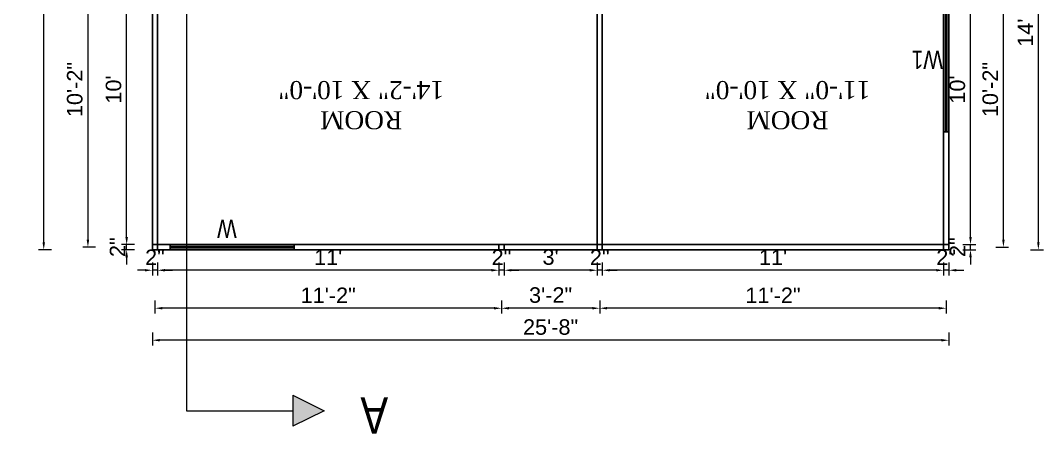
# Model space of a CAD drawing. Header units: inches. Extents: x 367408 to 389323, y -53247 to -41521.
# Drawn here: x 379459.4 to 379855, y -51560.5 to -51400.6 of the extents above; entities that cross this region are included whole.
import ezdxf

# ---------------------------------------------------------------- set-up
doc = ezdxf.new("R2010")
doc.units = ezdxf.units.IN
doc.header["$LTSCALE"] = 2
doc.header["$MEASUREMENT"] = 0
doc.header["$PDMODE"] = 34
doc.layers.get('0').update_dxf_attribs({"linetype": 'CONTINUOUS'})
doc.layers.get('DEFPOINTS').update_dxf_attribs({"color": 141, "linetype": 'CONTINUOUS'})
doc.layers.add('OUTLINE', color=1, linetype='CONTINUOUS', lineweight=25)
doc.layers.add('steps', color=253, linetype='CONTINUOUS', lineweight=20)
doc.styles.add('Lettring Text', font='arial.ttf')
doc.styles.get("Standard").update_dxf_attribs({"font": 'ARIALN.TTF'})
doc.dimstyles.new('Copy of Standard', dxfattribs={"dimtxt": 6, "dimasz": 2.875, "dimexe": 2, "dimexo": 4, "dimgap": 2, "dimtad": 1, "dimdec": 0, "dimrnd": 1, "dimzin": 0, "dimdsep": 46, "dimlunit": 4, "dimtxsty": 'Lettring Text', "dimcen": 0.1, "dimclrd": 7, "dimclre": 7, "dimclrt": 7, "dimazin": 0, "dimtfac": 0.645, "dimtdec": 0, "dimtmove": 1, "dimatfit": 0, "dimfxl": 3, "dimfxlon": 1, "dimtfillclr": 256, "dimtolj": 1, "dimtzin": 0, "dimlwd": -1, "dimlwe": -1, "dimarcsym": 2})

# ---------------------------------------------------------------- blocks, each defined once
blk = doc.blocks.new('*D1209')
at = {"layer": 'DEFPOINTS', "color": 0, "ltscale": 0.5, "transparency": 16777216}
for p in [(379816.38, -51489.36), (379818.38, -51489.36), (379816.38, -51497.29)]:
    blk.add_point(p, dxfattribs=at)
at = {"layer": 'steps', "color": 7, "ltscale": 0.5, "transparency": 16777216}
for p, q in [((379816.38, -51494.29), (379816.38, -51499.29)), ((379818.38, -51494.29), (379818.38, -51499.29)), ((379813.5, -51497.29), (379810.63, -51497.29)), ((379818.38, -51497.29), (379816.38, -51497.29)), ((379821.25, -51497.29), (379824.13, -51497.29))]:
    blk.add_line(p, q, dxfattribs=at)
for points in [[(379813.5, -51496.82), (379813.5, -51497.77), (379816.38, -51497.29)], [(379821.25, -51496.82), (379821.25, -51497.77), (379818.38, -51497.29)]]:
    blk.add_solid(points, dxfattribs=at)
at = {"layer": 'steps', "color": 7, "ltscale": 0.5, "transparency": 16777216, "insert": (379817.33, -51492.28), "char_height": 6, "attachment_point": 5, "style": 'Lettring Text'}
blk.add_mtext('\\A1;2"', dxfattribs=at)
blk = doc.blocks.new('*D1210')
at = {"layer": 'DEFPOINTS', "color": 0, "ltscale": 0.5, "transparency": 16777216}
for p in [(379684.38, -51489.36), (379816.38, -51489.36), (379684.38, -51497.29)]:
    blk.add_point(p, dxfattribs=at)
at = {"layer": 'steps', "color": 7, "ltscale": 0.5, "transparency": 16777216}
for p, q in [((379684.38, -51494.29), (379684.38, -51499.29)), ((379816.38, -51494.29), (379816.38, -51499.29)), ((379813.5, -51497.29), (379687.25, -51497.29))]:
    blk.add_line(p, q, dxfattribs=at)
for points in [[(379687.25, -51496.82), (379687.25, -51497.77), (379684.38, -51497.29)], [(379813.5, -51496.82), (379813.5, -51497.77), (379816.38, -51497.29)]]:
    blk.add_solid(points, dxfattribs=at)
at = {"layer": 'steps', "color": 7, "ltscale": 0.5, "transparency": 16777216, "insert": (379750.38, -51492.28), "char_height": 6, "attachment_point": 5, "style": 'Lettring Text'}
blk.add_mtext("\\A1;11'", dxfattribs=at)
blk = doc.blocks.new('*D1211')
at = {"layer": 'DEFPOINTS', "color": 0, "ltscale": 0.5, "transparency": 16777216}
for p in [(379682.38, -51489.36), (379684.38, -51489.36), (379682.38, -51497.29)]:
    blk.add_point(p, dxfattribs=at)
at = {"layer": 'steps', "color": 7, "ltscale": 0.5, "transparency": 16777216}
for p, q in [((379682.38, -51494.29), (379682.38, -51499.29)), ((379684.38, -51494.29), (379684.38, -51499.29)), ((379679.5, -51497.29), (379676.63, -51497.29)), ((379684.38, -51497.29), (379682.38, -51497.29)), ((379687.25, -51497.29), (379690.13, -51497.29))]:
    blk.add_line(p, q, dxfattribs=at)
for points in [[(379679.5, -51496.82), (379679.5, -51497.77), (379682.38, -51497.29)], [(379687.25, -51496.82), (379687.25, -51497.77), (379684.38, -51497.29)]]:
    blk.add_solid(points, dxfattribs=at)
at = {"layer": 'steps', "color": 7, "ltscale": 0.5, "transparency": 16777216, "insert": (379683.38, -51492.28), "char_height": 6, "attachment_point": 5, "style": 'Lettring Text'}
blk.add_mtext('\\A1;2"', dxfattribs=at)
blk = doc.blocks.new('*D1212')
at = {"layer": 'DEFPOINTS', "color": 0, "ltscale": 0.5, "transparency": 16777216}
for p in [(379646.38, -51489.36), (379682.38, -51489.36), (379646.38, -51497.29)]:
    blk.add_point(p, dxfattribs=at)
at = {"layer": 'steps', "color": 7, "ltscale": 0.5, "transparency": 16777216}
for p, q in [((379646.38, -51494.29), (379646.38, -51499.29)), ((379682.38, -51494.29), (379682.38, -51499.29)), ((379679.5, -51497.29), (379649.25, -51497.29))]:
    blk.add_line(p, q, dxfattribs=at)
for points in [[(379649.25, -51496.82), (379649.25, -51497.77), (379646.38, -51497.29)], [(379679.5, -51496.82), (379679.5, -51497.77), (379682.38, -51497.29)]]:
    blk.add_solid(points, dxfattribs=at)
at = {"layer": 'steps', "color": 7, "ltscale": 0.5, "transparency": 16777216, "insert": (379664.38, -51492.23), "char_height": 6, "attachment_point": 5, "style": 'Lettring Text'}
blk.add_mtext("\\A1;3'", dxfattribs=at)
blk = doc.blocks.new('*D1213')
at = {"layer": 'DEFPOINTS', "color": 0, "ltscale": 0.5, "transparency": 16777216}
for p in [(379644.38, -51489.36), (379646.38, -51489.36), (379644.38, -51497.29)]:
    blk.add_point(p, dxfattribs=at)
at = {"layer": 'steps', "color": 7, "ltscale": 0.5, "transparency": 16777216}
for p, q in [((379644.38, -51494.29), (379644.38, -51499.29)), ((379646.38, -51494.29), (379646.38, -51499.29)), ((379641.5, -51497.29), (379638.63, -51497.29)), ((379646.38, -51497.29), (379644.38, -51497.29)), ((379649.25, -51497.29), (379652.13, -51497.29))]:
    blk.add_line(p, q, dxfattribs=at)
for points in [[(379641.5, -51496.82), (379641.5, -51497.77), (379644.38, -51497.29)], [(379649.25, -51496.82), (379649.25, -51497.77), (379646.38, -51497.29)]]:
    blk.add_solid(points, dxfattribs=at)
at = {"layer": 'steps', "color": 7, "ltscale": 0.5, "transparency": 16777216, "insert": (379645.38, -51492.28), "char_height": 6, "attachment_point": 5, "style": 'Lettring Text'}
blk.add_mtext('\\A1;2"', dxfattribs=at)
blk = doc.blocks.new('*D1214')
at = {"layer": 'DEFPOINTS', "color": 0, "ltscale": 0.5, "transparency": 16777216}
for p in [(379512.38, -51489.36), (379644.38, -51489.36), (379512.38, -51497.29)]:
    blk.add_point(p, dxfattribs=at)
at = {"layer": 'steps', "color": 7, "ltscale": 0.5, "transparency": 16777216}
for p, q in [((379512.38, -51494.29), (379512.38, -51499.29)), ((379644.38, -51494.29), (379644.38, -51499.29)), ((379641.5, -51497.29), (379515.25, -51497.29))]:
    blk.add_line(p, q, dxfattribs=at)
for points in [[(379515.25, -51496.82), (379515.25, -51497.77), (379512.38, -51497.29)], [(379641.5, -51496.82), (379641.5, -51497.77), (379644.38, -51497.29)]]:
    blk.add_solid(points, dxfattribs=at)
at = {"layer": 'steps', "color": 7, "ltscale": 0.5, "transparency": 16777216, "insert": (379578.38, -51492.28), "char_height": 6, "attachment_point": 5, "style": 'Lettring Text'}
blk.add_mtext("\\A1;11'", dxfattribs=at)
blk = doc.blocks.new('*D1215')
at = {"layer": 'DEFPOINTS', "color": 0, "ltscale": 0.5, "transparency": 16777216}
for p in [(379510.38, -51489.36), (379512.38, -51489.36), (379510.38, -51497.29)]:
    blk.add_point(p, dxfattribs=at)
at = {"layer": 'steps', "color": 7, "ltscale": 0.5, "transparency": 16777216}
for p, q in [((379510.38, -51494.29), (379510.38, -51499.29)), ((379512.38, -51494.29), (379512.38, -51499.29)), ((379507.5, -51497.29), (379504.63, -51497.29)), ((379512.38, -51497.29), (379510.38, -51497.29)), ((379515.25, -51497.29), (379518.13, -51497.29))]:
    blk.add_line(p, q, dxfattribs=at)
for points in [[(379507.5, -51496.82), (379507.5, -51497.77), (379510.38, -51497.29)], [(379515.25, -51496.82), (379515.25, -51497.77), (379512.38, -51497.29)]]:
    blk.add_solid(points, dxfattribs=at)
at = {"layer": 'steps', "color": 7, "ltscale": 0.5, "transparency": 16777216, "insert": (379511.38, -51492.28), "char_height": 6, "attachment_point": 5, "style": 'Lettring Text'}
blk.add_mtext('\\A1;2"', dxfattribs=at)
blk = doc.blocks.new('*D1216')
at = {"layer": 'DEFPOINTS', "color": 0, "ltscale": 0.5, "transparency": 16777216}
for p in [(379683.38, -51488.36), (379817.38, -51488.36), (379683.38, -51511.99)]:
    blk.add_point(p, dxfattribs=at)
at = {"layer": 'steps', "color": 7, "ltscale": 0.5, "transparency": 16777216}
for p, q in [((379683.38, -51508.99), (379683.38, -51513.99)), ((379817.38, -51508.99), (379817.38, -51513.99)), ((379814.5, -51511.99), (379686.25, -51511.99))]:
    blk.add_line(p, q, dxfattribs=at)
for points in [[(379686.25, -51511.51), (379686.25, -51512.47), (379683.38, -51511.99)], [(379814.5, -51511.51), (379814.5, -51512.47), (379817.38, -51511.99)]]:
    blk.add_solid(points, dxfattribs=at)
at = {"layer": 'steps', "color": 7, "ltscale": 0.5, "transparency": 16777216, "insert": (379750.38, -51506.98), "char_height": 6, "attachment_point": 5, "style": 'Lettring Text'}
blk.add_mtext('\\A1;11\'-2"', dxfattribs=at)
blk = doc.blocks.new('*D1217')
at = {"layer": 'DEFPOINTS', "color": 0, "ltscale": 0.5, "transparency": 16777216}
for p in [(379645.38, -51488.36), (379683.38, -51488.36), (379645.38, -51511.99)]:
    blk.add_point(p, dxfattribs=at)
at = {"layer": 'steps', "color": 7, "ltscale": 0.5, "transparency": 16777216}
for p, q in [((379645.38, -51508.99), (379645.38, -51513.99)), ((379683.38, -51508.99), (379683.38, -51513.99)), ((379680.5, -51511.99), (379648.25, -51511.99))]:
    blk.add_line(p, q, dxfattribs=at)
for points in [[(379648.25, -51511.51), (379648.25, -51512.47), (379645.38, -51511.99)], [(379680.5, -51511.51), (379680.5, -51512.47), (379683.38, -51511.99)]]:
    blk.add_solid(points, dxfattribs=at)
at = {"layer": 'steps', "color": 7, "ltscale": 0.5, "transparency": 16777216, "insert": (379664.38, -51506.93), "char_height": 6, "attachment_point": 5, "style": 'Lettring Text'}
blk.add_mtext('\\A1;3\'-2"', dxfattribs=at)
blk = doc.blocks.new('*D1218')
at = {"layer": 'DEFPOINTS', "color": 0, "ltscale": 0.5, "transparency": 16777216}
for p in [(379511.38, -51488.36), (379645.38, -51488.36), (379511.38, -51511.99)]:
    blk.add_point(p, dxfattribs=at)
at = {"layer": 'steps', "color": 7, "ltscale": 0.5, "transparency": 16777216}
for p, q in [((379511.38, -51508.99), (379511.38, -51513.99)), ((379645.38, -51508.99), (379645.38, -51513.99)), ((379642.5, -51511.99), (379514.25, -51511.99))]:
    blk.add_line(p, q, dxfattribs=at)
for points in [[(379514.25, -51511.51), (379514.25, -51512.47), (379511.38, -51511.99)], [(379642.5, -51511.51), (379642.5, -51512.47), (379645.38, -51511.99)]]:
    blk.add_solid(points, dxfattribs=at)
at = {"layer": 'steps', "color": 7, "ltscale": 0.5, "transparency": 16777216, "insert": (379578.38, -51506.98), "char_height": 6, "attachment_point": 5, "style": 'Lettring Text'}
blk.add_mtext('\\A1;11\'-2"', dxfattribs=at)
blk = doc.blocks.new('*D1219')
at = {"layer": 'DEFPOINTS', "color": 0, "ltscale": 0.5, "transparency": 16777216}
for p in [(379510.38, -51489.36), (379818.38, -51489.36), (379510.38, -51524.37)]:
    blk.add_point(p, dxfattribs=at)
at = {"layer": 'steps', "color": 7, "ltscale": 0.5, "transparency": 16777216}
for p, q in [((379510.38, -51521.37), (379510.38, -51526.37)), ((379818.38, -51521.37), (379818.38, -51526.37)), ((379815.5, -51524.37), (379513.25, -51524.37))]:
    blk.add_line(p, q, dxfattribs=at)
for points in [[(379513.25, -51523.89), (379513.25, -51524.85), (379510.38, -51524.37)], [(379815.5, -51523.89), (379815.5, -51524.85), (379818.38, -51524.37)]]:
    blk.add_solid(points, dxfattribs=at)
at = {"layer": 'steps', "color": 7, "ltscale": 0.5, "transparency": 16777216, "insert": (379664.38, -51519.31), "char_height": 6, "attachment_point": 5, "style": 'Lettring Text'}
blk.add_mtext('\\A1;25\'-8"', dxfattribs=at)
blk = doc.blocks.new('*D1236')
at = {"layer": 'DEFPOINTS', "color": 0, "ltscale": 0.5, "transparency": 16777216}
for p in [(379818.38, -51487.36), (379826.76, -51487.36), (379818.38, -51489.36)]:
    blk.add_point(p, dxfattribs=at)
at = {"layer": 'steps', "color": 7, "ltscale": 0.5, "transparency": 16777216}
for p, q in [((379826.76, -51484.49), (379826.76, -51481.61)), ((379823.76, -51487.36), (379828.76, -51487.36)), ((379826.76, -51489.36), (379826.76, -51487.36)), ((379823.76, -51489.36), (379828.76, -51489.36)), ((379826.76, -51492.24), (379826.76, -51495.11))]:
    blk.add_line(p, q, dxfattribs=at)
for points in [[(379826.28, -51484.49), (379827.24, -51484.49), (379826.76, -51487.36)], [(379826.28, -51492.24), (379827.24, -51492.24), (379826.76, -51489.36)]]:
    blk.add_solid(points, dxfattribs=at)
at = {"layer": 'steps', "color": 7, "ltscale": 0.5, "transparency": 16777216, "insert": (379821.75, -51488.36), "char_height": 6, "attachment_point": 5, "rotation": 90, "style": 'Lettring Text'}
blk.add_mtext('\\A1;2"', dxfattribs=at)
blk = doc.blocks.new('*D1237')
at = {"layer": 'DEFPOINTS', "color": 0, "ltscale": 0.5, "transparency": 16777216}
for p in [(379818.38, -51367.36), (379826.76, -51367.36), (379818.38, -51487.36)]:
    blk.add_point(p, dxfattribs=at)
at = {"layer": 'steps', "color": 7, "ltscale": 0.5, "transparency": 16777216}
for p, q in [((379823.76, -51367.36), (379828.76, -51367.36)), ((379826.76, -51484.49), (379826.76, -51370.24)), ((379823.76, -51487.36), (379828.76, -51487.36))]:
    blk.add_line(p, q, dxfattribs=at)
for points in [[(379826.28, -51370.24), (379827.24, -51370.24), (379826.76, -51367.36)], [(379826.28, -51484.49), (379827.24, -51484.49), (379826.76, -51487.36)]]:
    blk.add_solid(points, dxfattribs=at)
at = {"layer": 'steps', "color": 7, "ltscale": 0.5, "transparency": 16777216, "insert": (379821.69, -51427.36), "char_height": 6, "attachment_point": 5, "rotation": 90, "style": 'Lettring Text'}
blk.add_mtext("\\A1;10'", dxfattribs=at)
blk = doc.blocks.new('*D1243')
at = {"layer": 'DEFPOINTS', "color": 0, "ltscale": 0.5, "transparency": 16777216}
for p in [(379817.38, -51366.36), (379839.49, -51366.36), (379817.38, -51488.36)]:
    blk.add_point(p, dxfattribs=at)
at = {"layer": 'steps', "color": 7, "ltscale": 0.5, "transparency": 16777216}
for p, q in [((379836.49, -51366.36), (379841.49, -51366.36)), ((379839.49, -51485.49), (379839.49, -51369.24)), ((379836.49, -51488.36), (379841.49, -51488.36))]:
    blk.add_line(p, q, dxfattribs=at)
for points in [[(379839.01, -51369.24), (379839.97, -51369.24), (379839.49, -51366.36)], [(379839.01, -51485.49), (379839.97, -51485.49), (379839.49, -51488.36)]]:
    blk.add_solid(points, dxfattribs=at)
at = {"layer": 'steps', "color": 7, "ltscale": 0.5, "transparency": 16777216, "insert": (379834.43, -51427.36), "char_height": 6, "attachment_point": 5, "rotation": 90, "style": 'Lettring Text'}
blk.add_mtext('\\A1;10\'-2"', dxfattribs=at)
blk = doc.blocks.new('*D1246')
at = {"layer": 'DEFPOINTS', "color": 0, "ltscale": 0.5, "transparency": 16777216}
for p in [(379818.38, -51321.36), (379853, -51321.36), (379818.38, -51489.36)]:
    blk.add_point(p, dxfattribs=at)
at = {"layer": 'steps', "color": 7, "ltscale": 0.5, "transparency": 16777216}
for p, q in [((379850, -51321.36), (379855, -51321.36)), ((379853, -51486.49), (379853, -51324.24)), ((379850, -51489.36), (379855, -51489.36))]:
    blk.add_line(p, q, dxfattribs=at)
for points in [[(379852.52, -51324.24), (379853.48, -51324.24), (379853, -51321.36)], [(379852.52, -51486.49), (379853.48, -51486.49), (379853, -51489.36)]]:
    blk.add_solid(points, dxfattribs=at)
at = {"layer": 'steps', "color": 7, "ltscale": 0.5, "transparency": 16777216, "insert": (379847.99, -51405.36), "char_height": 6, "attachment_point": 5, "rotation": 90, "style": 'Lettring Text'}
blk.add_mtext("\\A1;14'", dxfattribs=at)
blk = doc.blocks.new('*D1248')
at = {"layer": 'DEFPOINTS', "color": 0, "ltscale": 0.5, "transparency": 16777216}
for p in [(379500.44, -51487.36), (379510.38, -51487.36), (379510.38, -51489.36)]:
    blk.add_point(p, dxfattribs=at)
at = {"layer": 'steps', "color": 7, "ltscale": 0.5, "transparency": 16777216}
for p, q in [((379500.44, -51484.49), (379500.44, -51481.61)), ((379503.44, -51487.36), (379498.44, -51487.36)), ((379500.44, -51489.36), (379500.44, -51487.36)), ((379503.44, -51489.36), (379498.44, -51489.36)), ((379500.44, -51492.24), (379500.44, -51495.11))]:
    blk.add_line(p, q, dxfattribs=at)
for points in [[(379499.96, -51484.49), (379500.92, -51484.49), (379500.44, -51487.36)], [(379499.96, -51492.24), (379500.92, -51492.24), (379500.44, -51489.36)]]:
    blk.add_solid(points, dxfattribs=at)
at = {"layer": 'steps', "color": 7, "ltscale": 0.5, "transparency": 16777216, "insert": (379496.9, -51488.36), "char_height": 6, "attachment_point": 5, "rotation": 90, "style": 'Lettring Text'}
blk.add_mtext('\\A1;2"', dxfattribs=at)
blk = doc.blocks.new('*D1249')
at = {"layer": 'DEFPOINTS', "color": 0, "ltscale": 0.5, "transparency": 16777216}
for p in [(379500.44, -51367.36), (379510.38, -51367.36), (379510.38, -51487.36)]:
    blk.add_point(p, dxfattribs=at)
at = {"layer": 'steps', "color": 7, "ltscale": 0.5, "transparency": 16777216}
for p, q in [((379503.44, -51367.36), (379498.44, -51367.36)), ((379500.44, -51484.49), (379500.44, -51370.24)), ((379503.44, -51487.36), (379498.44, -51487.36))]:
    blk.add_line(p, q, dxfattribs=at)
for points in [[(379499.96, -51370.24), (379500.92, -51370.24), (379500.44, -51367.36)], [(379499.96, -51484.49), (379500.92, -51484.49), (379500.44, -51487.36)]]:
    blk.add_solid(points, dxfattribs=at)
at = {"layer": 'steps', "color": 7, "ltscale": 0.5, "transparency": 16777216, "insert": (379495.38, -51427.36), "char_height": 6, "attachment_point": 5, "rotation": 90, "style": 'Lettring Text'}
blk.add_mtext("\\A1;10'", dxfattribs=at)
blk = doc.blocks.new('*D1254')
at = {"layer": 'DEFPOINTS', "color": 0, "ltscale": 0.5, "transparency": 16777216}
for p in [(379511.38, -51366.36), (379485.45, -51488.36), (379511.38, -51488.36)]:
    blk.add_point(p, dxfattribs=at)
at = {"layer": 'steps', "color": 7, "ltscale": 0.5, "transparency": 16777216}
for p, q in [((379488.45, -51366.36), (379483.45, -51366.36)), ((379485.45, -51369.24), (379485.45, -51485.49)), ((379488.45, -51488.36), (379483.45, -51488.36))]:
    blk.add_line(p, q, dxfattribs=at)
for points in [[(379484.97, -51369.24), (379485.93, -51369.24), (379485.45, -51366.36)], [(379484.97, -51485.49), (379485.93, -51485.49), (379485.45, -51488.36)]]:
    blk.add_solid(points, dxfattribs=at)
at = {"layer": 'steps', "color": 7, "ltscale": 0.5, "transparency": 16777216, "insert": (379480.38, -51427.36), "char_height": 6, "attachment_point": 5, "rotation": 90, "style": 'Lettring Text'}
blk.add_mtext('\\A1;10\'-2"', dxfattribs=at)
blk = doc.blocks.new('*D1255')
at = {"layer": 'DEFPOINTS', "color": 0, "ltscale": 0.5, "transparency": 16777216}
for p in [(379468.37, -51243.02), (379510.38, -51243.02), (379510.38, -51489.36)]:
    blk.add_point(p, dxfattribs=at)
at = {"layer": 'steps', "color": 7, "ltscale": 0.5, "transparency": 16777216}
for p, q in [((379471.37, -51243.02), (379466.37, -51243.02)), ((379468.37, -51486.49), (379468.37, -51245.9)), ((379471.37, -51489.36), (379466.37, -51489.36))]:
    blk.add_line(p, q, dxfattribs=at)
for points in [[(379467.89, -51245.9), (379468.85, -51245.9), (379468.37, -51243.02)], [(379467.89, -51486.49), (379468.85, -51486.49), (379468.37, -51489.36)]]:
    blk.add_solid(points, dxfattribs=at)
at = {"layer": 'steps', "color": 7, "ltscale": 0.5, "transparency": 16777216, "insert": (379463.31, -51366.19), "char_height": 6, "attachment_point": 5, "rotation": 90, "style": 'Lettring Text'}
blk.add_mtext('\\A1;20\'-6"', dxfattribs=at)

msp = doc.modelspace()

# ---------------------------------------------------------------- hatches: boundary and pattern name
at = {"linetype": 'ByBlock', "lineweight": 5}
msp.add_hatch(color=7, dxfattribs=at).paths.add_polyline_path([(379576.76, -51551.67), (379564.76, -51545.67), (379564.76, -51557.67)])

# ---------------------------------------------------------------- linework, layer by layer
at = {"color": 7, "linetype": 'ByBlock', "lineweight": 5}
for p, q in [((379523.59, -51180.93), (379523.59, -51551.67)), ((379564.76, -51545.67), (379564.76, -51557.67)), ((379564.76, -51545.67), (379576.76, -51551.67)), ((379523.59, -51551.67), (379564.76, -51551.67)), ((379576.76, -51551.67), (379564.76, -51557.67))]:
    msp.add_line(p, q, dxfattribs=at)
at = {"layer": 'OUTLINE'}
for p, q in [((379510.38, -51243.02), (379510.38, -51489.36)), ((379512.38, -51367.36), (379512.38, -51487.36)), ((379682.38, -51367.36), (379682.38, -51487.36)), ((379684.38, -51367.36), (379684.38, -51487.36)), ((379816.38, -51367.36), (379816.38, -51487.36)), ((379818.38, -51365.36), (379818.38, -51489.36)), ((379817.13, -51383.67), (379817.13, -51443.67)), ((379817.63, -51383.67), (379817.63, -51443.67)), ((379818.38, -51443.67), (379816.38, -51443.67)), ((379682.38, -51487.36), (379512.38, -51487.36)), ((379517.23, -51489.36), (379517.23, -51487.36)), ((379565.23, -51489.36), (379565.23, -51487.36)), ((379816.38, -51487.36), (379684.38, -51487.36)), ((379818.38, -51489.36), (379510.38, -51489.36)), ((379565.23, -51488.11), (379517.23, -51488.11)), ((379565.23, -51488.61), (379517.23, -51488.61))]:
    msp.add_line(p, q, dxfattribs=at)
for points in [[(379512.38, -51489.36), (379510.38, -51489.36), (379510.38, -51487.36), (379512.38, -51487.36)], [(379646.38, -51489.36), (379644.38, -51489.36), (379644.38, -51487.36), (379646.38, -51487.36)], [(379684.38, -51489.36), (379682.38, -51489.36), (379682.38, -51487.36), (379684.38, -51487.36)], [(379818.38, -51489.36), (379816.38, -51489.36), (379816.38, -51487.36), (379818.38, -51487.36)]]:
    msp.add_lwpolyline(points, close=True, dxfattribs=at)

# ---------------------------------------------------------------- texts
at = {"color": 7, "linetype": 'ByBlock', "lineweight": 5, "insert": (379590.86, -51546.48), "char_height": 14, "width": 26.5803, "attachment_point": 9, "rotation": 180}
msp.add_mtext('A', dxfattribs=at)
at = {"layer": 'steps', "color": 7, "ltscale": 0.3, "char_height": 7, "attachment_point": 8, "rotation": 180}
for s, insert in [('W1', (379810.07, -51412.38)), ('W', (379539.21, -51477.78))]:
    msp.add_mtext_dynamic_manual_height_columns(s, width=18.6213, gutter_width=40, heights=[0], dxfattribs=dict(at, insert=insert))
at = {"layer": 'steps', "color": 7, "ltscale": 0.3, "char_height": 7, "attachment_point": 2, "rotation": 180}
for s, insert, width in [('{\\fTimes New Roman|b0|i0|c0|p18;ROOM \\P14\'-2" X 10\'-0"}', (379591.12, -51442.75), 76.0408), ('{\\fTimes New Roman|b0|i0|c0|p18;ROOM \\P11\'-0" X 10\'-0"}', (379755.99, -51442.75), 72.2596)]:
    msp.add_mtext(s, dxfattribs=dict(at, insert=insert, width=width))

# ---------------------------------------------------------------- dimensions: what is measured, and where the dimension line sits
at = {"layer": 'steps', "ltscale": 0.5}
for base, p1, p2, angle, picture, middle in [((379468.37, -51243.02), (379510.38, -51489.36), (379510.38, -51243.02), 270, '*D1255', (379463.31, -51366.19)), ((379853, -51321.36), (379818.38, -51489.36), (379818.38, -51321.36), 270, '*D1246', (379847.99, -51405.36)), ((379485.45, -51488.36), (379511.38, -51366.36), (379511.38, -51488.36), 270, '*D1254', (379480.38, -51427.36)), ((379500.44, -51367.36), (379510.38, -51487.36), (379510.38, -51367.36), 270, '*D1249', (379495.38, -51427.36)), ((379839.49, -51366.36), (379817.38, -51488.36), (379817.38, -51366.36), 270, '*D1243', (379834.43, -51427.36)), ((379826.76, -51367.36), (379818.38, -51487.36), (379818.38, -51367.36), 270, '*D1237', (379821.69, -51427.36)), ((379510.38, -51524.37), (379818.38, -51489.36), (379510.38, -51489.36), 180, '*D1219', (379664.38, -51519.31)), ((379511.38, -51511.99), (379645.38, -51488.36), (379511.38, -51488.36), 180, '*D1218', (379578.38, -51506.98)), ((379512.38, -51497.29), (379644.38, -51489.36), (379512.38, -51489.36), 180, '*D1214', (379578.38, -51492.28)), ((379645.38, -51511.99), (379683.38, -51488.36), (379645.38, -51488.36), 180, '*D1217', (379664.38, -51506.93)), ((379646.38, -51497.29), (379682.38, -51489.36), (379646.38, -51489.36), 180, '*D1212', (379664.38, -51492.23)), ((379683.38, -51511.99), (379817.38, -51488.36), (379683.38, -51488.36), 180, '*D1216', (379750.38, -51506.98)), ((379684.38, -51497.29), (379816.38, -51489.36), (379684.38, -51489.36), 180, '*D1210', (379750.38, -51492.28))]:
    dim = msp.add_linear_dim(base=base, p1=p1, p2=p2, angle=angle, dimstyle='Copy of Standard', dxfattribs=at)
    dim.commit()
    dim.dimension.update_dxf_attribs({"geometry": picture, "text_midpoint": middle})
for base, p1, p2, angle, picture, middle in [((379500.44, -51487.36), (379510.38, -51489.36), (379510.38, -51487.36), 270, '*D1248', (379501.91, -51488.36)), ((379826.76, -51487.36), (379818.38, -51489.36), (379818.38, -51487.36), 270, '*D1236', (379826.76, -51488.36)), ((379510.38, -51497.29), (379512.38, -51489.36), (379510.38, -51489.36), 180, '*D1215', (379511.38, -51497.29)), ((379644.38, -51497.29), (379646.38, -51489.36), (379644.38, -51489.36), 180, '*D1213', (379645.38, -51497.29)), ((379682.38, -51497.29), (379684.38, -51489.36), (379682.38, -51489.36), 180, '*D1211', (379683.38, -51497.29)), ((379816.38, -51497.29), (379818.38, -51489.36), (379816.38, -51489.36), 180, '*D1209', (379817.33, -51497.29))]:
    dim = msp.add_linear_dim(base=base, p1=p1, p2=p2, angle=angle, dimstyle='Copy of Standard', dxfattribs=at)
    dim.commit()
    dim.dimension.update_dxf_attribs({"geometry": picture, "text_midpoint": middle, "dimtype": 160})

doc.saveas('drawing.dxf')
